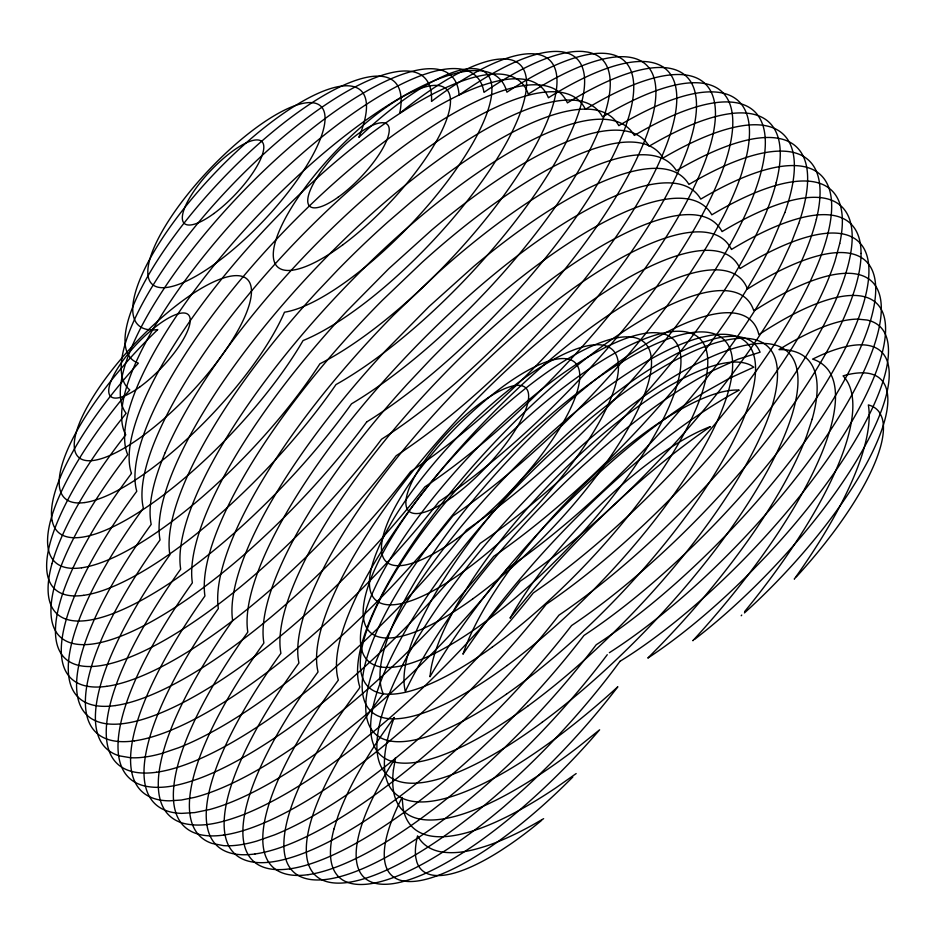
<?xml version="1.0" encoding="UTF-8"?>
<svg xmlns="http://www.w3.org/2000/svg" width="936" height="936" viewBox="0 0 936 936"><rect width="100%" height="100%" fill="white"/><g stroke="black" fill="none" stroke-linecap="round" stroke-linejoin="round"><path stroke-width="1.4" d="M165.181 452.65L168.082 446.027A304.282 92.524 -46.5 0 1 537.112 93.249L541.944 92.477A304.282 92.524 -46.5 0 1 585.421 109.313A304.294 92.535 -46.5 0 1 667.04 75.325L671.685 74.798A304.294 92.535 -46.5 0 1 535.24 395.682L527.728 402.936A304.294 92.535 -46.5 0 1 424.862 486.895A304.282 92.524 -46.5 0 1 329.261 592.663L321.715 599.8A304.282 92.524 -46.5 0 1 89.142 631.695L91.798 625.225A304.282 92.524 -46.5 0 1 151.199 524.417A304.282 92.524 -46.5 0 1 165.192 452.638M131.473 473.476L131.192 473.85A277.758 84.462 -46.5 0 0 99.333 665.824A277.758 84.462 -46.5 0 0 381.303 439.557L381.865 439.007A277.758 84.462 -46.5 0 0 642.014 147.034A277.758 84.462 -46.5 0 0 528.629 93.916L528.302 94.126M744.682 611.512L745.208 610.869A311.934 94.852 -46.5 0 0 844.354 377.325L843.067 375.874L845.676 375.16A210.775 64.093 -46.5 0 1 877.278 441.441A210.775 64.093 -46.5 0 1 744.658 612.729L744.424 612.928M741.745 615.081L741.207 615.736M794.535 578.822L794.278 579.091A316.181 96.151 -46.5 0 0 868.339 404.937L869.31 405.206A186.206 56.616 -46.5 0 1 880.25 413.747L881.841 417.292A186.206 56.616 -46.5 0 1 832.291 533.812L825.388 542.775A186.206 56.616 -46.5 0 1 796.302 576.915M572.785 777.02L572.563 777.243A210.775 64.093 -46.5 0 1 417.479 880.998A210.775 64.093 -46.5 0 1 400.374 800.853L402.082 797.449L403.135 808.622A311.934 94.852 -46.5 0 0 556.183 787.632L576.166 773.569M543.64 818.684L534.351 824.019A316.181 96.151 -46.5 0 1 488.44 845.29C473.265 850.403 456.955 854.533 440.868 851.818A316.181 96.151 -46.5 0 1 420.018 839.697L417.55 835.871L417.187 837.427A186.206 56.616 -46.5 0 0 415.83 857.727L416.801 861.845A186.206 56.616 -46.5 0 0 501.251 850.262L509.348 844.904A186.206 56.616 -46.5 0 0 541.64 820.357M694.582 639.37L702.199 633.391A231.157 70.294 -46.5 0 0 877.64 420.03A231.157 70.294 -46.5 0 0 820.392 355.446L812.577 359.12C820.755 361.518 827.857 367.45 831.355 375.277A306.423 93.179 -46.5 0 1 692.839 640.715L693.412 640.259M52.276 521.165L52.276 521.165A191.061 58.102 -46.5 0 0 144.542 508.552M52.252 521.071L52.229 521.001A191.061 58.102 -46.5 0 1 132.889 369.275L138.376 363.156L135.942 362.103A191.061 58.102 -46.5 0 1 172.154 238.867L172.575 238.294A191.061 58.102 -46.5 0 1 318.965 98.35L319.469 98.046A191.061 58.102 -46.5 0 1 400.421 109.278L399.684 113.35L405.616 108.564A191.061 58.102 -46.5 0 1 523.914 70.013L524.02 70.235A191.061 58.102 -46.5 0 1 469.895 197.531L469.439 198.104A191.061 58.102 -46.5 0 1 307.827 338.528L303.065 340.575L299.579 346.425A191.061 58.102 -46.5 0 1 145.068 508.201M131.426 473.323A277.758 84.462 -46.5 0 1 299.988 193.939A277.758 84.462 -46.5 0 1 528.243 93.974M607.265 654.697A275.675 83.831 -46.5 0 1 327.425 879.267A275.675 83.831 -46.5 0 1 359.05 688.732L359.845 686.977A275.675 83.831 -46.5 0 1 527.12 409.629A275.675 83.831 -46.5 0 1 753.667 310.413L754.989 310.225A275.675 83.831 -46.5 0 1 867.52 362.946A275.675 83.831 -46.5 0 1 609.359 652.696M861.062 253.434L861.05 254.089A303.065 92.161 -46.5 0 1 803.287 389.926L797.952 397.835A303.065 92.161 -46.5 0 1 571.545 625.576A303.053 92.161 -46.5 0 1 339.429 836.164L332.678 839.826A303.053 92.161 -46.5 0 1 234.211 853.316L232.023 850.894A303.053 92.161 -46.5 0 1 298.947 662.957A303.053 92.161 -46.5 0 1 401.567 452.182L408.213 444.109A303.053 92.161 -46.5 0 1 564.443 294.758L571.966 289.282A303.053 92.161 -46.5 0 1 731.461 249.479A303.065 92.161 -46.5 0 1 860.956 249.655L861.062 253.434M430.022 676.377L429.998 676.751A306.423 93.179 -46.5 0 1 703.708 392.781L729.261 378.39L753.831 367.169L750.368 365.052A231.157 70.294 -46.5 0 0 571.954 461.939A231.157 70.294 -46.5 0 0 430.712 670.621L430.022 676.377M393.401 770.024L393.307 770.855A306.423 93.179 -46.5 0 0 405.358 812.752L408.868 815.104A306.423 93.179 -46.5 0 0 487.375 804.34L495.624 800.374A306.423 93.179 -46.5 0 0 580.531 745.185L599.637 729.799L591.096 739.604A231.157 70.294 -46.5 0 1 392.617 883.701A231.157 70.294 -46.5 0 1 389.633 767.227L395.53 757.786L393.401 770.024M839.756 243.442L834.97 261.097A314.145 95.531 -46.5 0 1 815.396 307.125L803.147 329.554A314.145 95.531 -46.5 0 1 546.179 604.293A314.145 95.531 -46.5 0 1 274.529 834.889L256.873 841.054A314.145 95.531 -46.5 0 1 223.517 845.629L212.121 843.441A314.145 95.531 -46.5 0 1 263.894 642.997A314.145 95.531 -46.5 0 1 407.57 383.795L430.022 359.962A314.145 95.531 -46.5 0 1 482.953 309.371L506.598 289.119A314.145 95.531 -46.5 0 1 711.781 214.835A314.145 95.531 -46.5 0 1 839.756 243.442M746.437 156.429L741.686 173.324A314.905 95.753 -46.5 0 1 723.13 216.988L711.676 238.165A314.905 95.753 -46.5 0 1 452.837 516.029A314.905 95.753 -46.5 0 1 178.647 747.735L162.022 753.375A314.905 95.753 -46.5 0 1 130.385 757.715L119.398 755.855A314.905 95.753 -46.5 0 1 169.896 554.826A314.905 95.753 -46.5 0 1 316.485 292.36L337.849 269.814A314.905 95.753 -46.5 0 1 388.054 221.82L410.483 202.492A314.905 95.753 -46.5 0 1 618.825 125.658A314.905 95.753 -46.5 0 1 746.437 156.429M816.332 219.422C809.476 246.542 797.191 271.931 783.666 296.267A320.229 97.379 -46.5 0 1 520.217 581.186A320.229 97.379 -46.5 0 1 240.072 815.923C222.452 822.241 203.147 827.845 184.38 823.563A320.229 97.379 -46.5 0 1 232.643 620.615A320.229 97.379 -46.5 0 1 385.363 350.883L428.899 306.692L473.745 266.409A320.229 97.379 -46.5 0 1 688.919 184.439A320.229 97.379 -46.5 0 1 816.332 219.422M776.178 182.684C769.404 208.646 757.727 233.029 744.81 256.441A320.557 97.473 -46.5 0 1 480.203 543.36A320.557 97.473 -46.5 0 1 198.455 778.74C181.502 784.707 163.039 789.855 144.998 786.064A320.557 97.473 -46.5 0 1 192.36 582.824A320.557 97.473 -46.5 0 1 347.01 310.986L388.826 268.655L431.835 229.905A320.557 97.473 -46.5 0 1 649.081 146.227A320.557 97.473 -46.5 0 1 776.178 182.684M333.988 828.968L333.766 829.799A248.391 75.535 -46.5 0 0 504.2 806.434L522.183 790.616A248.391 75.535 -46.5 0 0 617.842 686.755A299.567 91.096 -46.5 0 1 394.255 717.409A248.391 75.535 -46.5 0 0 338.107 815.864L333.988 828.968M52.018 563.566L51.784 564.42A251.246 76.401 -46.5 0 0 225.588 540.598L234.784 532.584A251.246 76.401 -46.5 0 0 342.67 415.9A251.246 76.401 -46.5 0 0 351.526 403.814A251.246 76.401 -46.5 0 0 362.209 397.215A251.246 76.401 -46.5 0 0 476.939 301.088L485.737 291.892A251.246 76.401 -46.5 0 0 587.703 52.112L583.069 51.492A251.246 76.401 -46.5 0 0 494.933 85.094A251.246 76.401 -46.5 0 0 483.982 92.325A251.246 76.401 -46.5 0 0 482.613 86.779A251.246 76.401 -46.5 0 0 430.455 72.423L423.739 74.599A251.246 76.401 -46.5 0 0 147.982 338.2L143.407 346.823A251.246 76.401 -46.5 0 0 123.657 429.928A251.246 76.401 -46.5 0 0 125.763 434.772A251.246 76.401 -46.5 0 0 116.438 446.917A251.246 76.401 -46.5 0 0 53.867 557.4L52.018 563.566M812.167 419.152L806.75 435.568A299.567 91.096 -46.5 0 1 657.856 647.923L647.817 658.09A248.391 75.535 -46.5 0 0 749.736 573.089L767.029 555.177A248.391 75.535 -46.5 0 0 867.017 320.03L857.727 319.118A248.391 75.535 -46.5 0 0 778.986 349.631C788.451 349.397 798.548 351.269 805.884 357.657A299.567 91.096 -46.5 0 1 812.167 419.152M463.063 653.983L466.444 649.093A311.934 94.852 -46.5 0 1 735.205 392.289L739.218 390.113L737.205 390.031A210.775 64.093 -46.5 0 0 587.492 481.174A210.775 64.093 -46.5 0 0 464.01 651.21L463.063 653.983M798.724 223.493L791.563 242.061L782.379 261.928A321.504 97.765 -46.5 0 1 507.019 568.994A321.504 97.765 -46.5 0 1 209.524 809.546L194.758 812.588L181.666 813.372A321.504 97.765 -46.5 0 1 218.345 608.575A321.504 97.765 -46.5 0 1 393.483 315.245L437.685 272.996A321.504 97.765 -46.5 0 1 676.365 170.726A321.504 97.765 -46.5 0 1 798.724 223.493M784.836 212.566L770.094 247.221A321.61 97.8 -46.5 0 1 493.681 556.382A321.61 97.8 -46.5 0 1 194.594 797.378L181.35 800.023L169.474 800.83A321.61 97.8 -46.5 0 1 204.925 595.975A321.61 97.8 -46.5 0 1 382.262 300.397L422.124 262.302A321.61 97.8 -46.5 0 1 663.086 157.997A321.61 97.8 -46.5 0 1 784.836 212.566M405.616 690.756L405.335 691.341A248.391 75.535 -46.5 0 1 422.241 617.994L430.946 601.263A248.391 75.535 -46.5 0 1 701.368 342.751L714.308 338.785A248.391 75.535 -46.5 0 1 760.09 352.217L738.094 359.19L713.583 370.317A299.567 91.096 -46.5 0 0 603.006 447.829L582.192 466.362A299.567 91.096 -46.5 0 0 410.015 681.911L405.616 690.756M510.249 617.924L510.167 618.053A316.181 96.151 -46.5 0 1 710.459 426.594L708.915 427.179A186.206 56.616 -46.5 0 0 681.069 441.067L673.206 445.899A186.206 56.616 -46.5 0 0 539.194 574.002L532.689 582.906A186.206 56.616 -46.5 0 0 511.337 615.982L510.249 617.924M619.995 661.319L614.952 668.117A263.098 80.005 -46.5 0 1 347.876 882.449A263.098 80.005 -46.5 0 1 378.05 700.608L383.233 693.787L382.145 690.979A263.098 80.005 -46.5 0 1 541.827 426.336A263.098 80.005 -46.5 0 1 758.031 331.648L758.897 334.667L765.016 330.689A263.098 80.005 -46.5 0 1 872.422 380.999A263.098 80.005 -46.5 0 1 626.032 657.528L619.995 661.319M366.701 421.937L362.454 427.658A265.543 80.742 -46.5 0 1 92.898 643.968A265.543 80.742 -46.5 0 1 123.353 460.442L127.694 454.709L126.805 452.334A265.543 80.742 -46.5 0 1 287.96 185.234A265.543 80.742 -46.5 0 1 506.177 89.669L506.914 92.196L512.05 88.861A265.543 80.742 -46.5 0 1 620.451 139.639A265.543 80.742 -46.5 0 1 371.779 418.743L366.701 421.937M506.458 694.149L499.017 699.262A269.825 82.052 -46.5 0 1 366.678 717.409L366.081 713.396A269.825 82.052 -46.5 0 1 571.592 415.081A269.825 82.052 -46.5 0 1 752.813 390.23A269.825 82.052 -46.5 0 1 506.458 694.149M139.651 387.071A56.371 17.14 -46.5 0 0 188.604 314.976A56.371 17.14 -46.5 0 0 120.147 364.513A56.371 17.14 -46.5 0 0 139.651 387.071M338.025 197.285A56.371 17.14 -46.5 0 0 387.796 124.944A56.371 17.14 -46.5 0 0 319.632 173.569A56.371 17.14 -46.5 0 0 338.025 197.285M213.888 213.537A56.371 17.14 -46.5 0 0 261.998 141.71A56.371 17.14 -46.5 0 0 193.272 192.137A56.371 17.14 -46.5 0 0 213.888 213.537M144.085 434.877A122.604 37.288 -46.5 0 0 247.151 279.174A122.604 37.288 -46.5 0 0 97.215 390.452A122.604 37.288 -46.5 0 0 144.085 434.877M343.079 244.635A122.604 37.288 -46.5 0 0 446.18 88.932A122.604 37.288 -46.5 0 0 296.256 200.175A122.604 37.288 -46.5 0 0 343.079 244.635M215.947 263.098A122.604 37.288 -46.5 0 0 321.259 106.645A122.604 37.288 -46.5 0 0 172.002 215.596A122.604 37.288 -46.5 0 0 215.947 263.098M84.825 502.538A161.682 49.163 -46.5 0 0 284.486 312.191A161.682 49.163 -46.5 0 0 483.889 121.048A161.682 49.163 -46.5 0 0 358.827 137.37A161.682 49.163 -46.5 0 0 232.374 155.54A161.682 49.163 -46.5 0 0 157.774 329.577A161.682 49.163 -46.5 0 0 84.825 502.538M81.537 567.801A214.765 65.309 -46.5 0 0 319.925 363.776A214.765 65.309 -46.5 0 0 546.273 123.529A214.765 65.309 -46.5 0 0 431.508 101.392A214.765 65.309 -46.5 0 0 253.375 163.695A214.765 65.309 -46.5 0 0 129.753 389.856A214.765 65.309 -46.5 0 0 81.537 567.801M83.725 595.319A234.515 71.311 -46.5 0 0 335.989 384.567A234.515 71.311 -46.5 0 0 572.902 127.682A234.515 71.311 -46.5 0 0 459.085 95.062A234.515 71.311 -46.5 0 0 264.596 169.966A234.515 71.311 -46.5 0 0 126.149 413.338A234.515 71.311 -46.5 0 0 83.725 595.319M106.809 686.31A288.171 87.633 -46.5 0 0 396.209 455.703A288.171 87.633 -46.5 0 0 662.372 155.212A288.171 87.633 -46.5 0 0 548.402 97.765A288.171 87.633 -46.5 0 0 312.226 203.217A288.171 87.633 -46.5 0 0 136.773 491.271A288.171 87.633 -46.5 0 0 106.809 686.31M115.186 705.58A296.969 90.301 -46.5 0 0 410.635 471.58A296.969 90.301 -46.5 0 0 681.63 164.081A296.969 90.301 -46.5 0 0 567.403 102.89A296.969 90.301 -46.5 0 0 324.628 213.034A296.969 90.301 -46.5 0 0 143.395 508.225A296.969 90.301 -46.5 0 0 115.186 705.58M134.374 740.867A310.249 94.337 -46.5 0 0 438.937 501.696A310.249 94.337 -46.5 0 0 717.257 183.667A310.249 94.337 -46.5 0 0 602.538 116.93A310.249 94.337 -46.5 0 0 349.888 234.035A310.249 94.337 -46.5 0 0 160.044 539.943A310.249 94.337 -46.5 0 0 134.374 740.867M156.511 772.247A318.322 96.794 -46.5 0 0 466.596 529.905A318.322 96.794 -46.5 0 0 749.385 205.487A318.322 96.794 -46.5 0 0 634.327 135.439A318.322 96.794 -46.5 0 0 375.722 256.721A318.322 96.794 -46.5 0 0 180.683 569.111A318.322 96.794 -46.5 0 0 156.511 772.247M453.094 496.501A84.919 25.822 -46.5 0 0 526.009 388.147A84.919 25.822 -46.5 0 0 422.627 463.636A84.919 25.822 -46.5 0 0 453.094 496.501M457.025 538.633A137.183 41.71 -46.5 0 0 575.734 363.32A137.183 41.71 -46.5 0 0 409.02 484.286A137.183 41.71 -46.5 0 0 457.025 538.633M462.957 571.861A172.271 52.381 -46.5 0 0 613.805 351.152A172.271 52.381 -46.5 0 0 405.042 501.158A172.271 52.381 -46.5 0 0 462.957 571.861M223.54 835.087A317.795 96.63 -46.5 0 0 533.274 592.956A317.795 96.63 -46.5 0 0 815.759 268.96A317.795 96.63 -46.5 0 0 700.736 199.122A317.795 96.63 -46.5 0 0 442.517 320.135A317.795 96.63 -46.5 0 0 247.818 632.092A317.795 96.63 -46.5 0 0 223.54 835.087M472.715 598.923A199.485 60.664 -46.5 0 0 645.723 343.851A199.485 60.664 -46.5 0 0 403.428 519.351A199.485 60.664 -46.5 0 0 472.715 598.923M485.468 621.621A221.727 67.427 -46.5 0 0 673.546 339.464A221.727 67.427 -46.5 0 0 402.889 538.984A221.727 67.427 -46.5 0 0 485.468 621.621M255.06 853.96A309.254 94.045 -46.5 0 0 558.944 615.174A309.254 94.045 -46.5 0 0 836.714 297.917A309.254 94.045 -46.5 0 0 722.042 231.59A309.254 94.045 -46.5 0 0 470.129 348.192A309.254 94.045 -46.5 0 0 280.917 653.293A309.254 94.045 -46.5 0 0 255.06 853.96M492.324 647.08A240.4 73.102 -46.5 0 0 700.807 339.709A240.4 73.102 -46.5 0 0 408.81 551.222A240.4 73.102 -46.5 0 0 492.324 647.08M507.172 665.496A256.265 77.922 -46.5 0 0 723.914 339.604A256.265 77.922 -46.5 0 0 410.916 570.855A256.265 77.922 -46.5 0 0 507.172 665.496M289.54 868.877A295.483 89.856 -46.5 0 0 583.97 635.45A295.483 89.856 -46.5 0 0 854.147 329.144A295.483 89.856 -46.5 0 0 739.966 268.585A295.483 89.856 -46.5 0 0 498.303 377.933A295.483 89.856 -46.5 0 0 318.053 671.919A295.483 89.856 -46.5 0 0 289.54 868.877M308.014 874.692A286.393 87.095 -46.5 0 0 596.209 644.764A286.393 87.095 -46.5 0 0 861.389 345.688A286.393 87.095 -46.5 0 0 747.478 289.013A286.393 87.095 -46.5 0 0 512.624 393.518A286.393 87.095 -46.5 0 0 338.352 680.121A286.393 87.095 -46.5 0 0 308.014 874.692M527.67 706.212A281.42 85.574 -46.5 0 0 768.62 347.373A281.42 85.574 -46.5 0 0 425.786 598.256A281.42 85.574 -46.5 0 0 527.67 706.212M542.131 722.288A291.271 88.569 -46.5 0 0 787.948 352.053A291.271 88.569 -46.5 0 0 432.034 615.443A291.271 88.569 -46.5 0 0 542.131 722.288"/></g></svg>
